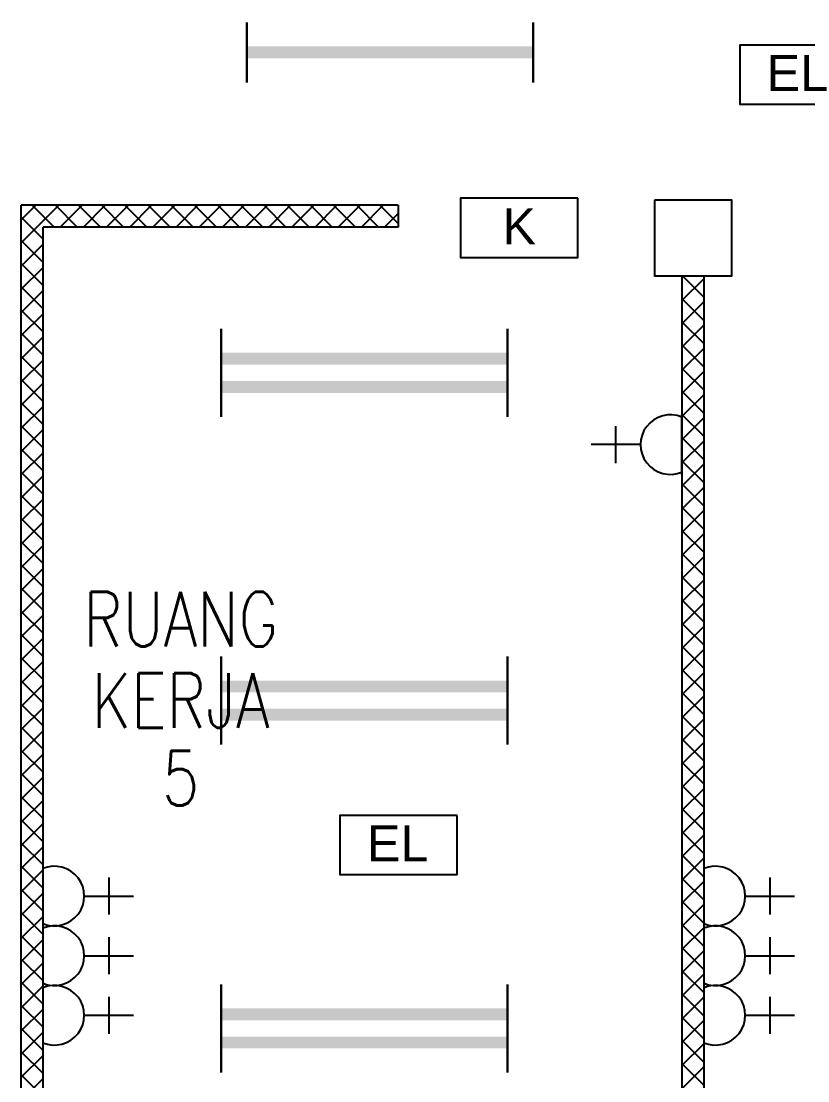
# Model space of a CAD drawing. Header units: inches. Extents: x -106706990 to 300603, y -86718466 to 1728185.
# Drawn here: x 32264 to 35864, y 14397 to 19246 of the extents above; entities that cross this region are included whole.
import ezdxf
from ezdxf.enums import TextEntityAlignment as Align

# ---------------------------------------------------------------- set-up
doc = ezdxf.new("R2010")
doc.units = ezdxf.units.IN
doc.header["$MEASUREMENT"] = 0
doc.linetypes.add('HIDDEN', pattern=[0.375, 0.25, -0.125])
for name, color, linetype in [('A-COLUMN', 3, 'Continuous'), ('A-HATCH', 8, 'Continuous'), ('A-PARTITION', 4, 'Continuous'), ('A-ROOMSYM', 3, 'Continuous'), ('EL LIGHT', 6, 'Continuous'), ('ELECT', 6, 'Continuous'), ('FITTING', 1, 'Continuous'), ('K LIGHT', 3, 'Continuous'), ('LAMP', 5, 'Continuous')]:
    doc.layers.add(name, color=color, linetype=linetype)
doc.styles.add('arial', font='arial.ttf')
doc.styles.add('style1', font='romans.shx', dxfattribs={"height": 750})

# ---------------------------------------------------------------- blocks, each defined once
blk = doc.blocks.new('YBC 236')
at = {"layer": 'LAMP'}
for points, const_width in [([(-134681.8, 193808.3), (-134681.8, 193533.1)], 10.9), ([(-133371.4, 193808.3), (-133371.4, 193533.1)], 10.9), ([(-134681.8, 193670.7), (-133371.4, 193670.7)], 54.6), ([(-134681.8, 193679.4), (-134681.8, 193404.2)], 10.9), ([(-133371.4, 193679.4), (-133371.4, 193404.2)], 10.9), ([(-134681.8, 193541.8), (-133371.4, 193541.8)], 54.6)]:
    blk.add_lwpolyline(points, dxfattribs=dict(at, const_width=const_width))
blk = doc.blocks.new('*U188')
at = {"layer": 'FITTING', "color": 1, "linetype": 'Continuous'}
blk.add_blockref('YBC 236', (134026.6, -193606.2, -5.5), dxfattribs=at)
blk = doc.blocks.new('*U189')
at = {"layer": 'LAMP', "color": 0, "linetype": 'ByBlock', "lineweight": -2, "transparency": 16777216}
for p in [(0, 3000), (0, 1500), (0, 0)]:
    blk.add_blockref('*U188', p, dxfattribs=at)
blk = doc.blocks.new('YBC136')
at = {"layer": 'LAMP'}
for points, const_width in [([(-135000.8, 195525.6), (-135000.8, 195250.4)], 10.9), ([(-133690.5, 195525.6), (-133690.5, 195250.4)], 10.9), ([(-135000.8, 195388), (-133690.5, 195388)], 54.6)]:
    blk.add_lwpolyline(points, dxfattribs=dict(at, const_width=const_width))
blk = doc.blocks.new('*U202')
at = {"layer": 'LAMP'}
blk.add_blockref('YBC136', (134345.6, -195388, -5.5), dxfattribs=at)
blk = doc.blocks.new('*U203')
at = {"layer": 'LAMP', "color": 0, "linetype": 'ByBlock', "lineweight": -2, "transparency": 16777216}
blk.add_blockref('*U202', (12000, 0), dxfattribs=at)
blk = doc.blocks.new('EXIT LAMP')
at = {"layer": 'K LIGHT', "color": 3}
blk.add_lwpolyline([(54141.1, 5237.4), (53604.6, 5237.4), (53604.6, 4967.1), (54141.1, 4967.1)], close=True, dxfattribs=at)
at = {"layer": 'K LIGHT', "color": 3, "style": 'arial'}
blk.add_text('K', height=164.8, dxfattribs=at).set_placement((53795.7, 5027.4))
blk = doc.blocks.new('EMERGENCY LIGHT')
at = {"layer": 'EL LIGHT', "color": 6}
blk.add_lwpolyline([(49517.9, 4899.8), (48981.4, 4899.8), (48981.4, 4629.5), (49517.9, 4629.5)], close=True, dxfattribs=at)
at = {"layer": 'EL LIGHT', "color": 6, "style": 'arial'}
blk.add_text('EL', height=164.84, dxfattribs=at).set_placement((49104.8, 4689.8))
blk = doc.blocks.new('SOCKET')
at = {"layer": 'ELECT', "color": 6}
for p, q in [((15248.7, 25891.4), (15248.7, 26116.4)), ((15164.3, 26003.9), (15333.1, 26003.9)), ((15112.3, 25701.6), (15385.1, 25701.6))]:
    blk.add_line(p, q, dxfattribs=at)
blk.add_arc((15248.7, 25755), 136.4, 336.9763, 203.0237, dxfattribs=at)

msp = doc.modelspace()

# ---------------------------------------------------------------- hatches: boundary and pattern name
at = {"layer": 'A-HATCH'}
h = msp.add_hatch(dxfattribs=at)
h.set_pattern_fill('ANSI37', color=8, scale=600)
h.set_pattern_definition([(45, (2570.67, -198349.356), (-53.033009, 53.033009), []), (135, (2570.67, -198349.356), (-53.033009, -53.033009), [])])
h.paths.add_polyline_path([(33988.8, 18404.4), (32263.8, 18404.4), (32263.8, 18254.4), (32363.8, 18254.4), (32363.8, 18304.4), (33988.8, 18304.4)])
h.paths.add_polyline_path([(32363.8, 18254.4), (32263.8, 18254.4), (32263.8, 13904.4), (32363.8, 13904.4)])
h.paths.add_polyline_path([(35388.8, 18079.4), (35338.8, 18079.4), (35338.8, 13904.4), (35388.8, 13904.4)])
h.paths.add_polyline_path([(35338.8, 18079.4), (35288.8, 18079.4), (35288.8, 13904.4), (35338.8, 13904.4)])

# ---------------------------------------------------------------- linework, layer by layer
at = {"layer": 'A-COLUMN', "color": 8}
msp.add_lwpolyline([(35163.8, 18429.4), (35513.8, 18429.4), (35513.8, 18079.4), (35163.8, 18079.4)], close=True, dxfattribs=at)
at = {"layer": 'A-PARTITION', "color": 8}
for p, q in [((32263.8, 13904.4), (32263.8, 18404.4)), ((33988.8, 18404.4), (32263.8, 18404.4)), ((33988.8, 18404.4), (33988.8, 18304.4)), ((32363.8, 13904.4), (32363.8, 18304.4)), ((33988.8, 18304.4), (32363.8, 18304.4)), ((35288.8, 13904.4), (35288.8, 18079.4)), ((35388.8, 13904.4), (35388.8, 18079.4))]:
    msp.add_line(p, q, dxfattribs=at)

# ---------------------------------------------------------------- block references
at = {"layer": 'ELECT', "color": 7, "linetype": 'HIDDEN'}
for p, rotation in [((60989.1, 2059.9), 89.99999999999937), ((6660.9, 30491.7), 269.9999999999994), ((9685.9, 30491.7), 269.9999999999994), ((6660.9, 30218.8), 269.9999999999994), ((9685.9, 30218.8), 269.9999999999994), ((6660.9, 29946), 269.9999999999994), ((9685.9, 29946), 269.9999999999994)]:
    msp.add_blockref('SOCKET', p, dxfattribs=dict(at, rotation=rotation))
at = {"layer": 'LAMP', "color": 0}
for name, p in [('*U203', (21952, 19103.4, -5.5)), ('EMERGENCY LIGHT', (-13429.5, 14237.6)), ('EXIT LAMP', (-19329.8, 13198.4)), ('*U189', (33834.4, 14637.3)), ('EMERGENCY LIGHT', (-15258.9, 10711.6))]:
    msp.add_blockref(name, p, dxfattribs=at)

# ---------------------------------------------------------------- texts
at = {"layer": 'A-ROOMSYM', "color": 8, "style": 'style1', "width": 0.8}
for s, p in [('RUANG', (32993.5, 16385.4)), ('KERJA', (32993.5, 16013.2)), ('5', (32993.5, 15657.4))]:
    msp.add_text(s, height=250, dxfattribs=at).set_placement(p, align=Align.CENTER)

doc.saveas('drawing.dxf')
